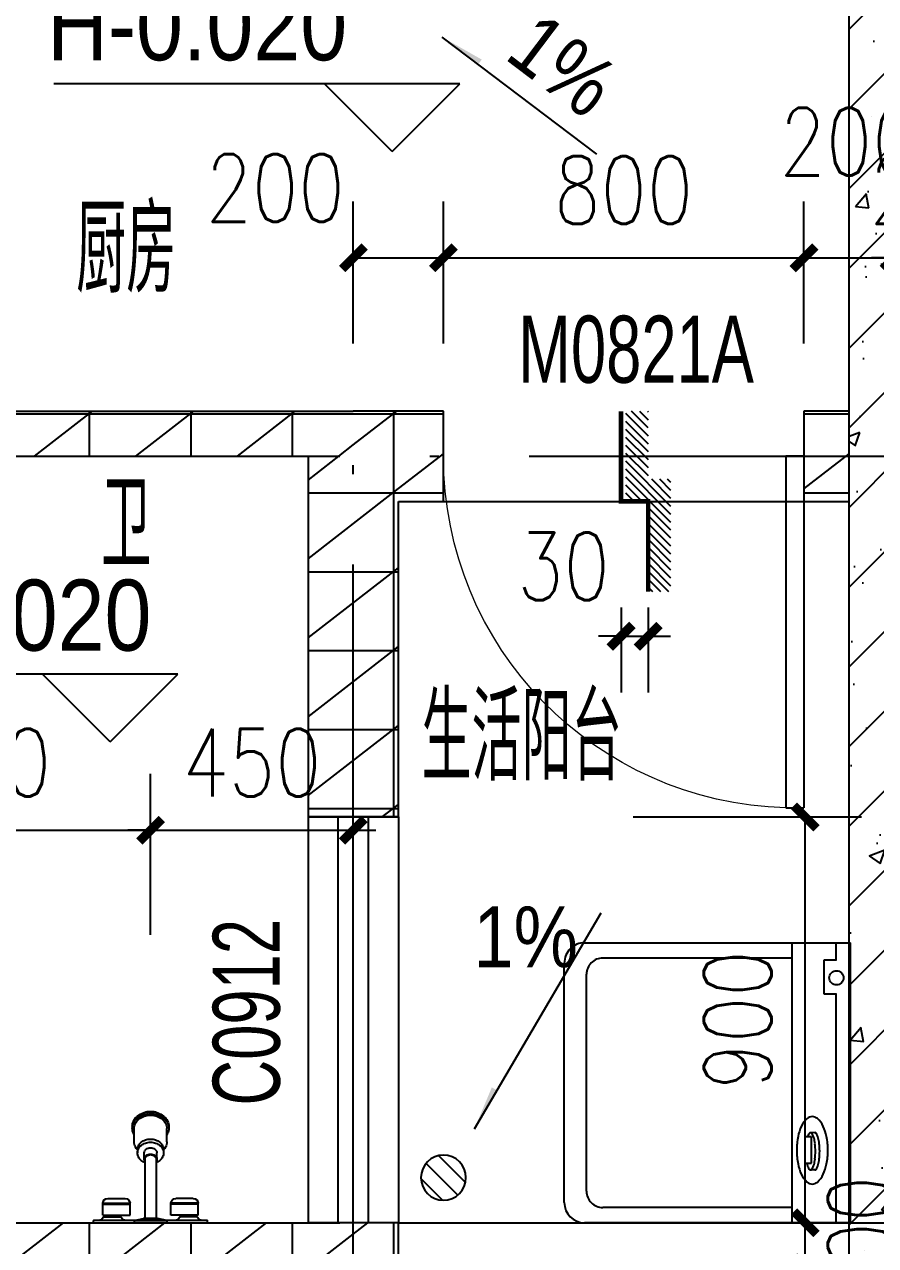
# Model space of a CAD drawing. Extents: x 718358 to 1668613, y -348838 to -159582.
# Drawn here: x 796105 to 797994, y -332244 to -329536 of the extents above; entities that cross this region are included whole.
import ezdxf

# ---------------------------------------------------------------- set-up
doc = ezdxf.new("R2010")
doc.units = 0
doc.header["$LTSCALE"] = 1000
doc.linetypes.add('DOTE', pattern=[2.42, 2, -0.2, 0.02, -0.2])
for name, color, linetype in [('建-厨卫用具', 66, 'Continuous'), ('建-墙体', 2, 'Continuous'), ('建-尺寸', 73, 'Continuous'), ('建-影线', 8, 'Continuous'), ('建-房间名', 7, 'Continuous'), ('建-柱子', 6, 'Continuous'), ('建-标高', 3, 'Continuous'), ('建-符号', 3, 'Continuous'), ('建-轴网', 14, 'DOTE'), ('建-门窗', 4, 'Continuous'), ('建-门窗-编号', 7, 'Continuous'), ('建-阳台', 5, 'Continuous'), ('高差符号', 7, 'Continuous')]:
    doc.layers.add(name, color=color, linetype=linetype)
doc.styles.add('_TCH_DIM', font='gt单线西文.shx', dxfattribs={"width": 0.8, "bigfont": 'gt单线中文.shx'})
doc.styles.add('_TCH_WINDOW', font='gt单线西文.shx', dxfattribs={"height": 3.5, "bigfont": 'gt单线中文.shx'})
doc.styles.add('DIM_FONT', font='SIMPLEX.shx', dxfattribs={"width": 0.8, "bigfont": 'GBCBIG.shx'})
doc.dimstyles.new('DIMN50', dxfattribs={"dimscale": 0.5, "dimtxt": 300, "dimasz": 100, "dimexe": 250, "dimexo": 300, "dimgap": 150, "dimtad": 1, "dimdec": 0, "dimzin": 0, "dimdsep": 46, "dimtxsty": 'DIM_FONT', "dimblk": 'ARCHTICK', "dimcen": 0.09, "dimdle": 1, "dimclrt": 7, "dimazin": 2, "dimtfac": 1, "dimtdec": 0, "dimtix": 1, "dimtmove": 2, "dimatfit": 3, "dimldrblk": 'ARCHTICK', "dimfxl": 1, "dimtolj": 1, "dimtzin": 0, "dimarcsym": 0})
pattern_1 = [(0, (0, 0), (0, 175), []), (37.875, (200, 0), (-84.807639, 109.038328), []), (90, (200, 0), (-225, 1e-14), [])]
pattern_2 = [(45, (0, 0), (-88.388348, 88.388348), []), (50, (0, 0), (358.63009, -31.37607), [37.5, -412.5]), (355, (0, 0), (-69.37567, 376.09607), [30, -330]), (100.4514, (29.9, -2.6), (289.25469, 344.71977), [31.8701, -350.57106]), (46.1842, (0, 100), (533.62052, -82.7595), [56.25, -618.75]), (96.6356, (44.47, 93.1), (467.33135, 487.05894), [47.80514, -525.8565]), (351.1842, (0, 100), (467.33097, 487.0593), [45, -495]), (21, (50, 75), (298.45353, -201.30945), [37.5, -412.5]), (326, (50, 75), (121.65767, 362.57502), [30, -330]), (71.4514, (74.87, 58.22), (420.11131, 161.26525), [31.8701, -350.57106]), (37.5, (0, 0), (6.079928, 166.446927), [0, -326, 0, -335, 0, -331.25]), (7.5, (0, 0), (131.53477, 197.205856), [0, -191, 0, -318.5, 0, -126.25]), (327.5, (-111.5, 0), (266.911218, -11.277436), [0, -125, 0, -390, 0, -517.5]), (317.5, (-161.5, 0), (291.593085, 50.05249), [0, -162.5, 0, -259, 0, -367.5])]

# ---------------------------------------------------------------- blocks, each defined once
blk = doc.blocks.new('xyjjj')
at = {"layer": '建-厨卫用具'}
for p, q in [((0, -310.5), (0, 310.5)), ((590.3, 310.5), (0, 310.5)), ((32.3, 272.2), (32.3, 310.5)), ((130.2, 310.5), (130.2, -310.5)), ((31.5, 272.2), (59.1, 272.2)), ((59.1, 272.2), (59.1, 197.4)), ((129.8, 276.5), (549.9, 276.5)), ((635.3, -265.5), (635.3, 265.5)), ((585.9, -240.5), (585.9, 240.5)), ((59.1, 197.4), (31.5, 197.4)), ((32.3, -310.5), (32.3, 197.4)), ((78.2, -110.7), (88.7, -110.8)), ((86.7, -120.1), (101.7, -120.1)), ((86.7, -178.3), (86.7, -120.1)), ((101.7, -120.1), (101.7, -178.3)), ((101.7, -178.3), (86.7, -178.3)), ((79.2, -193.3), (88.7, -193.3)), ((129.8, -276.5), (549.9, -276.5)), ((0, -310.5), (590.3, -310.5))]:
    blk.add_line(p, q, dxfattribs=at)
at = {"layer": '建-厨卫用具', "extrusion": (0, 0, -1)}
for centre, major_axis, start_param, end_param in [((590.3, 265.5), (-45, 0.3), 1.564068, 3.134865), ((549.9, 240.5), (36, 0.3), -1.563384, 0.007413), ((31.5, 232.8), (11.1, 11.1), 3.141593, 9.424778), ((109.6, -119.4), (38.1, 38.1), 4.35869, 4.765449), ((85, -92.1), (12.1, 12.1), -1.517736, -0.785398), ((85, -92.1), (-12.1, 12.1), 0.785398, 1.517736), ((60.4, -119.4), (-38.1, 38.1), 1.517736, 1.924496), ((149.3, -137.7), (-69, 69), 5.68634, 5.929486), ((20.7, -137.7), (-69, 69), 1.924496, 2.167642), ((212.5, -149.8), (-114.6, 114.6), 5.497787, 5.68634), ((228.3, -152.1), (112.9, 112.9), 3.926991, 4.033426), ((154, -144.1), (60.1, 60.1), 4.033426, 4.17942), ((107.7, -132.2), (26.3, 26.3), 4.17942, 4.483935), ((79.2, -114.4), (2.57, 2.57), 4.483935, 5.497787), ((237.8, -152.1), (112.9, 112.9), 3.926991, 4.033426), ((163.4, -144.1), (-60.1, 60.1), 5.604222, 5.750216), ((79.2, -114.4), (-2.57, 2.57), 0.785398, 1.098605), ((117.2, -132.2), (26.3, 26.3), 4.17942, 4.483935), ((88.7, -114.4), (2.57, 2.57), 4.483935, 5.497787), ((88.7, -114.4), (-2.57, 2.57), 0.785398, 1.79925), ((60.2, -132.2), (26.3, 26.3), 0.228454, 0.45526), ((-42.6, -149.8), (114.6, 114.6), 0.596845, 0.785398), ((212.5, -149.8), (114.6, 114.6), 3.738438, 3.926991), ((228.3, -152.1), (112.9, 112.9), 3.820556, 3.926991), ((237.8, -152.1), (112.9, 112.9), 3.820556, 3.926991), ((-42.6, -149.8), (114.6, 114.6), 0.785398, 0.973951), ((149.3, -161.9), (-69, 69), 5.066088, 5.309234), ((154, -160), (-60.1, 60.1), 5.245358, 5.391352), ((107.7, -171.9), (-26.3, 26.3), 4.940843, 5.245358), ((163.4, -160), (60.1, 60.1), 3.674562, 3.820556), ((117.2, -171.9), (-26.3, 26.3), 4.940843, 5.245358), ((60.2, -171.9), (26.3, 26.3), 1.037827, 1.342343), ((13.9, -160), (60.1, 60.1), 1.002885, 1.037827), ((20.7, -161.9), (69, 69), 0.973951, 1.217097), ((109.6, -180.2), (38.1, 38.1), 3.088533, 3.495292), ((79.2, -189.7), (-2.57, 2.57), 3.926991, 4.940843), ((88.7, -189.7), (-2.57, 2.57), 3.926991, 4.940843), ((88.7, -189.7), (2.57, 2.57), 1.342343, 2.356194), ((60.4, -180.2), (-38.1, 38.1), 2.787893, 3.194653), ((85, -207.5), (-12.1, 12.1), 3.926991, 4.659329), ((85, -207.5), (12.1, 12.1), 1.623856, 2.356194), ((549.9, -240.5), (36, 0.4), 0.010262, 1.581059), ((590.3, -265.5), (45, 0.3), 0.006728, 1.577524)]:
    blk.add_ellipse(centre, major_axis=major_axis, ratio=1, start_param=start_param, end_param=end_param, dxfattribs=at)
blk = doc.blocks.new('wash04')
at = {"layer": '建-厨卫用具'}
for p, q in [((-5.5, 113.5), (-5.5, 28.3)), ((0, 115.5), (-4.6, 114.6)), ((0, 115.5), (0, 33)), ((-49.2, 86.4), (-49.2, 51.2)), ((-15.1, 96.2), (-39.3, 96.2)), ((-15.1, 96.2), (-15.1, 41.3)), ((-12.1, 93.5), (-15.1, 93.5)), ((-11.7, 94.4), (-7.5, 97.9)), ((-12.1, 60.5), (-15.1, 60.5)), ((-11.7, 59.6), (-7.5, 56.1)), ((-194.5, 36.9), (-190.5, 36.9)), ((-163, 33), (-190, 33)), ((-146.8, 26.4), (-140.8, 26.4)), ((-15.1, 41.3), (-39.3, 41.3)), ((-4.4, 33), (-8.8, 14.3)), ((-4.4, 33), (0, 33)), ((-4.4, -33), (-4.4, 33)), ((0, -33), (0, 33)), ((-128.1, 12.7), (-140.8, 12.7)), ((-128.1, 11.3), (-8.8, 11.3)), ((-8.8, -14.3), (-8.8, 14.3)), ((-128.1, -12.6), (-140.8, -12.6)), ((-128.1, -11.3), (-8.8, -11.3)), ((-4.4, -33), (-8.8, -14.3)), ((-194.5, -36.8), (-190.5, -36.8)), ((-163, -33), (-190, -33)), ((-146.8, -26.4), (-140.8, -26.4)), ((-15.1, -41.2), (-39.3, -41.2)), ((-15.1, -96.2), (-15.1, -41.2)), ((-5.5, -28.3), (-5.5, -113.5)), ((-4.4, -33), (0, -33)), ((0, -33), (0, -115.5)), ((-49.2, -86.3), (-49.2, -51.1)), ((-12.1, -60.5), (-15.1, -60.5)), ((-11.7, -59.6), (-7.5, -56.1)), ((-15.1, -96.2), (-39.3, -96.2)), ((-12.1, -93.5), (-15.1, -93.5)), ((-11.7, -94.4), (-7.5, -97.9)), ((0, -115.5), (-4.6, -114.5))]:
    blk.add_line(p, q, dxfattribs=at)
at = {"layer": '建-厨卫用具', "color": 8}
for p, q in [((-39.3, 96.2), (-39.3, 41.3)), ((-38.8, 96.2), (-38.8, 41.3)), ((-37.7, 96.2), (-37.7, 41.3)), ((-12.1, 93.5), (-12.1, 60.5)), ((-39.3, -96.2), (-39.3, -41.2)), ((-38.8, -96.2), (-38.8, -41.2)), ((-37.7, -96.2), (-37.7, -41.2)), ((-12.1, -93.5), (-12.1, -60.5))]:
    blk.add_line(p, q, dxfattribs=at)
at = {"layer": '建-厨卫用具'}
for centre, radius, start, end in [((-11, 102.1), 5.5, 309.8056, 0), ((-4.4, 113.5), 1.1, 101.3099, 180), ((-39.3, 86.4), 9.9, 90, 180), ((-11, 93.5), 1.1, 129.8056, 180), ((-39.3, 51.2), 9.9, 180, 270), ((-11, 60.5), 1.1, 180, 230.1944), ((-11, 51.9), 5.5, 0, 50.1944), ((-185.9, 2.7), 37.5, 141.5015, 161.7649), ((-181.9, 2.7), 37.5, 141.5015, 161.7649), ((-191.2, 6.9), 30.8, 117.509, 141.5015), ((-187.1, 6.9), 30.8, 117.509, 141.5015), ((-187.4, 5.5), 28.1, 116.824, 140.6773), ((-194.5, 13.3), 23.5, 90, 117.509), ((-190.5, 13.3), 23.5, 90, 117.509), ((-190, 10.7), 22.3, 90, 116.824), ((-190.5, 13.3), 23.5, 62.491, 90), ((-193.8, 6.9), 30.8, 58.0154, 62.491), ((-163, 10.7), 22.3, 63.176, 90), ((-147.1, 8.6), 17.8, 90, 116.824), ((-165.6, 5.5), 28.1, 47.966, 63.176), ((-140.8, 8.6), 17.8, 90, 116.824), ((-147.1, 8.6), 17.8, 89.0775, 90), ((-140.8, 8.6), 17.8, 63.176, 90), ((-184.4, 0), 40.2, 161.2577, 180), ((-184.4, 0), 40.2, 180, 198.7423), ((-190.8, 2.2), 33.4, 149.8929, 161.2577), ((-173.6, 0), 46.2, 161.7649, 180), ((-173.6, 0), 46.2, 180, 198.2351), ((-176.8, 0), 40.2, 161.2577, 180), ((-176.8, 0), 40.2, 180, 198.7423), ((-183.3, 2.2), 33.4, 140.6773, 161.2577), ((-136.6, 0), 32.1, 161.2577, 180), ((-141.7, 1.7), 26.7, 140.6773, 161.2577), ((-145, 4.4), 22.5, 116.824, 140.6773), ((-130.2, 0), 32.1, 161.2577, 180), ((-130.2, 0), 32.1, 180, 198.7423), ((-135.4, 1.7), 26.7, 140.6773, 161.2577), ((-138.7, 4.4), 22.5, 116.824, 140.6773), ((-135.7, 0), 15.4, 161.2577, 180), ((-135.7, 0), 15.4, 180, 198.7423), ((-138.2, 0.8), 12.8, 140.6773, 161.2577), ((-139.8, 2.1), 10.8, 116.824, 140.6773), ((-140.8, 4.1), 8.55, 90, 116.824), ((-123.1, 0), 15.4, 161.2577, 180), ((-125.6, 0.8), 12.8, 140.6773, 161.2577), ((-123.6, 0), 13.7, 161.2577, 180), ((-123.6, 0), 13.7, 180, 198.7423), ((-125.8, 0.7), 11.4, 140.6773, 161.2577), ((-127.1, 2.1), 10.8, 116.824, 140.6773), ((-127.2, 1.9), 9.6, 116.824, 140.6773), ((-142.8, 4.4), 22.5, 39.3227, 63.176), ((-128.1, 4.1), 8.55, 90, 116.824), ((-128.1, 3.7), 7.62, 90, 116.824), ((-128.1, 4.1), 8.55, 63.176, 90), ((-146.1, 1.7), 26.7, 20.9061, 39.3227), ((-129.1, 2.1), 10.8, 58.2231, 63.176), ((-190.8, -2.2), 33.4, 198.7423, 210.1071), ((-185.9, -2.7), 37.5, 198.2351, 218.4985), ((-181.9, -2.7), 37.5, 198.2351, 218.4985), ((-183.3, -2.2), 33.4, 198.7423, 219.3227), ((-187.4, -5.5), 28.1, 219.3227, 243.176), ((-136.6, 0), 32.1, 180, 198.7423), ((-141.7, -1.7), 26.7, 198.7423, 219.3227), ((-145, -4.4), 22.5, 219.3227, 243.176), ((-135.4, -1.7), 26.7, 198.7423, 219.3227), ((-138.7, -4.4), 22.5, 219.3227, 243.176), ((-147.1, -8.6), 17.8, 243.176, 270), ((-138.2, -0.8), 12.8, 198.7423, 219.3227), ((-140.8, -8.6), 17.8, 243.176, 270), ((-139.8, -2.1), 10.8, 219.3227, 243.176), ((-140.8, -4.1), 8.55, 243.176, 270), ((-140.8, -8.6), 17.8, 270, 296.824), ((-123.1, 0), 15.4, 180, 198.7423), ((-125.6, -0.8), 12.8, 198.7423, 219.3227), ((-125.8, -0.7), 11.4, 198.7423, 219.3227), ((-127.1, -2.1), 10.8, 219.3227, 243.176), ((-127.2, -1.9), 9.6, 219.3227, 243.176), ((-142.8, -4.4), 22.5, 296.824, 320.6773), ((-128.1, -4.1), 8.55, 243.176, 270), ((-128.1, -3.7), 7.62, 243.176, 270), ((-128.1, -4.1), 8.55, 270, 296.824), ((-146.1, -1.7), 26.7, 320.6773, 339.0939), ((-129.1, -2.1), 10.8, 296.824, 301.7769), ((-191.2, -6.9), 30.8, 218.4985, 242.491), ((-210.5, -29.4), 1.7, 32.24, 179.2343), ((-187.1, -6.9), 30.8, 218.4985, 242.491), ((-194.5, -13.3), 23.5, 242.491, 270), ((-190.5, -13.3), 23.5, 242.491, 270), ((-190, -10.7), 22.3, 243.176, 270), ((-190.5, -13.3), 23.5, 270, 297.509), ((-193.8, -6.9), 30.8, 297.509, 301.9846), ((-163, -10.7), 22.3, 270, 296.824), ((-165.6, -5.5), 28.1, 296.824, 312.034), ((-147.1, -8.6), 17.8, 270, 270.9225), ((-39.3, -51.1), 9.9, 90, 180), ((-11, -60.5), 1.1, 129.8056, 180), ((-11, -51.9), 5.5, 309.8056, 0), ((-39.3, -86.3), 9.9, 180, 270), ((-11, -93.5), 1.1, 180, 230.1944), ((-11, -102.1), 5.5, 0, 50.1944), ((-4.4, -113.5), 1.1, 180, 258.6901)]:
    blk.add_arc(centre, radius, start, end, dxfattribs=at)
at = {"layer": '建-厨卫用具', "color": 8}
for centre, radius, start, end in [((-210.5, 29.4), 1.7, 180.7657, 327.76), ((-203.7, 27.2), 6.9, 74.9906, 120.7656), ((-177.6, 0), 46.2, 161.7649, 180), ((-177.6, 0), 46.2, 180, 198.2351), ((-221.5, 4.2), 2.39, 29.8338, 144.7935), ((-219.9, 14.7), 2.59, 217.5611, 319.1131), ((-215.8, 21.9), 1.91, 4.7667, 145.8586), ((-221.5, -4.2), 2.39, 215.2065, 330.1662), ((-219.9, -14.7), 2.59, 40.8869, 142.4389), ((-215.8, -21.9), 1.91, 214.1414, 355.2333), ((-203.7, -27.2), 6.9, 239.2344, 285.0094)]:
    blk.add_arc(centre, radius, start, end, dxfattribs=at)
blk = doc.blocks.new('A$C28466982')
at = {"layer": '建-厨卫用具'}
h = blk.add_hatch(dxfattribs=at)
h.set_pattern_fill('ANSI31', color=256, scale=20, style=0)
h.set_pattern_definition([(45, (-61544.167, -20665.726), (-22.45064, 22.45064), [])])
edge = h.paths.add_edge_path()
edge.add_arc((50, 50), 50, 0, 360)
blk.add_circle((50, 50), 50, dxfattribs=at)
blk = doc.blocks.new('$TCHSYS$DOOR2D')
for p, q in [((0.45, 0.975), (0.5, 0.975)), ((0.45, 0), (0.45, 0.975)), ((0.5, 0), (0.5, 0.975)), ((0.5, 0), (0.45, 0))]:
    blk.add_line(p, q)
at = {"lineweight": 13}
blk.add_arc((0.475, 0), 0.975, 91.4693, 180, dxfattribs=at)
blk = doc.blocks.new('$TCHSYS$WIN2D')
for p, q in [((-0.5, 0.5), (0.5, 0.5)), ((-0.5, 0.5), (-0.5, -0.5)), ((0.5, 0.5), (0.5, -0.5)), ((0.5, 0.1667), (-0.5, 0.1667)), ((0.5, -0.1667), (-0.5, -0.1667)), ((-0.5, -0.5), (0.5, -0.5))]:
    blk.add_line(p, q)
blk = doc.blocks.new('_ArchTick')
at = {"color": 0, "linetype": 'ByBlock', "const_width": 0.4}
blk.add_lwpolyline([(-0.5, -0.5), (0.5, 0.5)], dxfattribs=at)
blk = doc.blocks.new('*D407')
at = {"layer": 'Defpoints', "color": 0, "transparency": 16777216}
for p in [(796835.2, -331323.3), (796385.2, -331705.2), (796835.2, -331705.2)]:
    blk.add_point(p, dxfattribs=at)
at = {"layer": '建-尺寸', "color": 0, "lineweight": -2, "transparency": 16777216}
for p, q in [((796385.2, -331555.2), (796385.2, -331198.3)), ((796835.2, -331555.2), (796835.2, -331198.3)), ((796385.2, -331323.3), (796335.2, -331323.3)), ((796385.2, -331323.3), (796835.2, -331323.3)), ((796835.2, -331323.3), (796885.2, -331323.3))]:
    blk.add_line(p, q, dxfattribs=at)
at = {"layer": '建-尺寸', "color": 0, "lineweight": -2, "transparency": 16777216, "xscale": 50, "yscale": 50, "zscale": 50}
blk.add_blockref('_ArchTick', (796385.2, -331323.3), dxfattribs=at)
at = {"layer": '建-尺寸', "color": 0, "lineweight": -2, "transparency": 16777216, "xscale": 50, "yscale": 50, "zscale": 50, "rotation": 180}
blk.add_blockref('_ArchTick', (796835.2, -331323.3), dxfattribs=at)
at = {"layer": '建-尺寸', "color": 7, "transparency": 16777216, "insert": (796610.2, -331173.3), "char_height": 150, "attachment_point": 5, "style": 'DIM_FONT'}
blk.add_mtext('\\A1;450', dxfattribs=at)
blk = doc.blocks.new('*D408')
at = {"layer": 'Defpoints', "color": 0, "transparency": 16777216}
for p in [(796385.2, -331323.3), (795635.2, -331705.2), (796385.2, -331705.2)]:
    blk.add_point(p, dxfattribs=at)
at = {"layer": '建-尺寸', "color": 0, "lineweight": -2, "transparency": 16777216}
for p, q in [((795635.2, -331555.2), (795635.2, -331198.3)), ((796385.2, -331555.2), (796385.2, -331198.3)), ((795634.7, -331323.3), (796385.7, -331323.3))]:
    blk.add_line(p, q, dxfattribs=at)
at = {"layer": '建-尺寸', "color": 0, "lineweight": -2, "transparency": 16777216, "xscale": 50, "yscale": 50, "zscale": 50, "rotation": 180}
blk.add_blockref('_ArchTick', (795635.2, -331323.3), dxfattribs=at)
at = {"layer": '建-尺寸', "color": 0, "lineweight": -2, "transparency": 16777216, "xscale": 50, "yscale": 50, "zscale": 50}
blk.add_blockref('_ArchTick', (796385.2, -331323.3), dxfattribs=at)
at = {"layer": '建-尺寸', "color": 7, "transparency": 16777216, "insert": (796010.2, -331173.3), "char_height": 150, "attachment_point": 5, "style": 'DIM_FONT'}
blk.add_mtext('\\A1;750', dxfattribs=at)
blk = doc.blocks.new('*D414')
at = {"layer": 'Defpoints', "color": 0, "transparency": 16777216}
for p in [(797306.5, -332193.8), (797838, -332193.8), (797306.5, -332293.8)]:
    blk.add_point(p, dxfattribs=at)
at = {"layer": '建-尺寸', "color": 0, "lineweight": -2, "transparency": 16777216}
for p, q in [((797838, -332193.8), (797838, -332143.8)), ((797456.5, -332193.8), (797963, -332193.8)), ((797838, -332293.8), (797838, -332193.8)), ((797456.5, -332293.8), (797963, -332293.8)), ((797838, -332293.8), (797838, -332343.8))]:
    blk.add_line(p, q, dxfattribs=at)
at = {"layer": '建-尺寸', "color": 0, "lineweight": -2, "transparency": 16777216, "xscale": 50, "yscale": 50, "zscale": 50}
for p, rotation in [((797838, -332193.8), 270), ((797838, -332293.8), 90)]:
    blk.add_blockref('_ArchTick', p, dxfattribs=dict(at, rotation=rotation))
at = {"layer": '建-尺寸', "color": 7, "transparency": 16777216, "insert": (797963, -332243.8), "char_height": 150, "attachment_point": 5, "rotation": 90, "style": 'DIM_FONT'}
blk.add_mtext('\\A1;100', dxfattribs=at)
blk = doc.blocks.new('*D415')
at = {"layer": 'Defpoints', "color": 0, "transparency": 16777216}
for p in [(797306.5, -331293.8), (797838, -331293.8), (797306.5, -332193.8)]:
    blk.add_point(p, dxfattribs=at)
at = {"layer": '建-尺寸', "color": 0, "lineweight": -2, "transparency": 16777216}
for p, q in [((797456.5, -331293.8), (797963, -331293.8)), ((797838, -332194.3), (797838, -331293.3)), ((797456.5, -332193.8), (797963, -332193.8))]:
    blk.add_line(p, q, dxfattribs=at)
at = {"layer": '建-尺寸', "color": 0, "lineweight": -2, "transparency": 16777216, "xscale": 50, "yscale": 50, "zscale": 50}
for p, rotation in [((797838, -331293.8), 90), ((797838, -332193.8), 270)]:
    blk.add_blockref('_ArchTick', p, dxfattribs=dict(at, rotation=rotation))
at = {"layer": '建-尺寸', "color": 7, "transparency": 16777216, "insert": (797688, -331743.8), "char_height": 150, "attachment_point": 5, "rotation": 90, "style": 'DIM_FONT'}
blk.add_mtext('\\A1;900', dxfattribs=at)
blk = doc.blocks.new('*D416')
at = {"layer": 'Defpoints', "color": 0, "transparency": 16777216}
for p in [(797429.4, -330678.9), (797489.4, -330678.9), (797489.4, -330893)]:
    blk.add_point(p, dxfattribs=at)
at = {"layer": '建-尺寸', "color": 0, "lineweight": -2, "transparency": 16777216}
for p, q in [((797429.4, -330828.9), (797429.4, -331018)), ((797489.4, -330828.9), (797489.4, -331018)), ((797429.4, -330893), (797379.4, -330893)), ((797429.4, -330893), (797489.4, -330893)), ((797489.4, -330893), (797539.4, -330893))]:
    blk.add_line(p, q, dxfattribs=at)
at = {"layer": '建-尺寸', "color": 0, "lineweight": -2, "transparency": 16777216, "xscale": 50, "yscale": 50, "zscale": 50}
blk.add_blockref('_ArchTick', (797429.4, -330893), dxfattribs=at)
at = {"layer": '建-尺寸', "color": 0, "lineweight": -2, "transparency": 16777216, "xscale": 50, "yscale": 50, "zscale": 50, "rotation": 180}
blk.add_blockref('_ArchTick', (797489.4, -330893), dxfattribs=at)
at = {"layer": '建-尺寸', "color": 7, "transparency": 16777216, "insert": (797301.7, -330738), "char_height": 150, "attachment_point": 5, "style": 'DIM_FONT'}
blk.add_mtext('\\A1;30', dxfattribs=at)
blk = doc.blocks.new('*D1672')
at = {"layer": 'Defpoints', "color": 0, "transparency": 16777216}
for p in [(797035.2, -330053.5), (796835.2, -330393.8), (797035.2, -330393.8)]:
    blk.add_point(p, dxfattribs=at)
at = {"layer": '建-尺寸', "color": 0, "lineweight": -2, "transparency": 16777216}
for p, q in [((796835.2, -330243.8), (796835.2, -329928.5)), ((797035.2, -330243.8), (797035.2, -329928.5)), ((796834.7, -330053.5), (797035.7, -330053.5))]:
    blk.add_line(p, q, dxfattribs=at)
at = {"layer": '建-尺寸', "color": 0, "lineweight": -2, "transparency": 16777216, "xscale": 50, "yscale": 50, "zscale": 50, "rotation": 180}
blk.add_blockref('_ArchTick', (796835.2, -330053.5), dxfattribs=at)
at = {"layer": '建-尺寸', "color": 0, "lineweight": -2, "transparency": 16777216, "xscale": 50, "yscale": 50, "zscale": 50}
blk.add_blockref('_ArchTick', (797035.2, -330053.5), dxfattribs=at)
at = {"layer": '建-尺寸', "color": 7, "transparency": 16777216, "insert": (796661.8, -329898.5), "char_height": 150, "attachment_point": 5, "style": 'DIM_FONT'}
blk.add_mtext('\\A1;200', dxfattribs=at)
blk = doc.blocks.new('*D1673')
at = {"layer": 'Defpoints', "color": 0, "transparency": 16777216}
for p in [(797835.2, -330053.5), (797035.2, -330393.8), (797835.2, -330393.8)]:
    blk.add_point(p, dxfattribs=at)
at = {"layer": '建-尺寸', "color": 0, "lineweight": -2, "transparency": 16777216}
for p, q in [((797035.2, -330243.8), (797035.2, -329928.5)), ((797835.2, -330243.8), (797835.2, -329928.5)), ((797034.7, -330053.5), (797835.7, -330053.5))]:
    blk.add_line(p, q, dxfattribs=at)
at = {"layer": '建-尺寸', "color": 0, "lineweight": -2, "transparency": 16777216, "xscale": 50, "yscale": 50, "zscale": 50, "rotation": 180}
blk.add_blockref('_ArchTick', (797035.2, -330053.5), dxfattribs=at)
at = {"layer": '建-尺寸', "color": 0, "lineweight": -2, "transparency": 16777216, "xscale": 50, "yscale": 50, "zscale": 50}
blk.add_blockref('_ArchTick', (797835.2, -330053.5), dxfattribs=at)
at = {"layer": '建-尺寸', "color": 7, "transparency": 16777216, "insert": (797435.2, -329903.5), "char_height": 150, "attachment_point": 5, "style": 'DIM_FONT'}
blk.add_mtext('\\A1;800', dxfattribs=at)
blk = doc.blocks.new('*D1674')
at = {"layer": 'Defpoints', "color": 0, "transparency": 16777216}
for p in [(798035.2, -330053.5), (797835.2, -330393.8), (798035.2, -330393.8)]:
    blk.add_point(p, dxfattribs=at)
at = {"layer": '建-尺寸', "color": 0, "lineweight": -2, "transparency": 16777216}
for p, q in [((797835.2, -330243.8), (797835.2, -329928.5)), ((798035.2, -330243.8), (798035.2, -329928.5)), ((797834.7, -330053.5), (798035.7, -330053.5))]:
    blk.add_line(p, q, dxfattribs=at)
at = {"layer": '建-尺寸', "color": 0, "lineweight": -2, "transparency": 16777216, "xscale": 50, "yscale": 50, "zscale": 50, "rotation": 180}
blk.add_blockref('_ArchTick', (797835.2, -330053.5), dxfattribs=at)
at = {"layer": '建-尺寸', "color": 0, "lineweight": -2, "transparency": 16777216, "xscale": 50, "yscale": 50, "zscale": 50}
blk.add_blockref('_ArchTick', (798035.2, -330053.5), dxfattribs=at)
at = {"layer": '建-尺寸', "color": 7, "transparency": 16777216, "insert": (797935.2, -329796), "char_height": 150, "attachment_point": 5, "style": 'DIM_FONT'}
blk.add_mtext('\\A1;200', dxfattribs=at)
blk = doc.blocks.new('*D1675')
at = {"layer": 'Defpoints', "color": 0, "transparency": 16777216}
for p in [(798235.2, -330053.5), (798035.2, -330393.8), (798235.2, -330393.8)]:
    blk.add_point(p, dxfattribs=at)
at = {"layer": '建-尺寸', "color": 0, "lineweight": -2, "transparency": 16777216}
for p, q in [((798035.2, -330243.8), (798035.2, -329928.5)), ((798235.2, -330243.8), (798235.2, -329928.5)), ((798035.2, -330053.5), (797985.2, -330053.5)), ((798035.2, -330053.5), (798235.2, -330053.5)), ((798235.2, -330053.5), (798285.2, -330053.5))]:
    blk.add_line(p, q, dxfattribs=at)
at = {"layer": '建-尺寸', "color": 0, "lineweight": -2, "transparency": 16777216, "xscale": 50, "yscale": 50, "zscale": 50}
blk.add_blockref('_ArchTick', (798035.2, -330053.5), dxfattribs=at)
at = {"layer": '建-尺寸', "color": 0, "lineweight": -2, "transparency": 16777216, "xscale": 50, "yscale": 50, "zscale": 50, "rotation": 180}
blk.add_blockref('_ArchTick', (798235.2, -330053.5), dxfattribs=at)
at = {"layer": '建-尺寸', "color": 7, "transparency": 16777216, "insert": (798135.2, -329903.5), "char_height": 150, "attachment_point": 5, "style": 'DIM_FONT'}
blk.add_mtext('\\A1;200', dxfattribs=at)

msp = doc.modelspace()

# ---------------------------------------------------------------- hatches: boundary and pattern name
at = {"layer": '建-影线'}
h = msp.add_hatch(dxfattribs=at)
h.set_pattern_fill('钢筋混凝土', color=256, scale=50, style=0)
h.set_pattern_definition(pattern_2)
h.paths.add_polyline_path([(797935.2, -330493.8), (798135.2, -330493.8), (798135.2, -328793.8), (797935.2, -328593.8)])
h = msp.add_hatch(dxfattribs=at)
h.set_pattern_fill('空心砖', color=256, scale=50, style=0)
h.set_pattern_definition(pattern_1)
h.paths.add_polyline_path([(795301.9, -330427.1), (795335.2, -330493.8), (796835.2, -330493.8), (796835.2, -330393.8), (795335.2, -330393.8)])
h = msp.add_hatch(dxfattribs=at)
h.set_pattern_fill('空心砖', color=256, scale=50, style=0)
h.set_pattern_definition(pattern_1)
h.paths.add_polyline_path([(796935.2, -330593.8), (797035.2, -330593.8), (797035.2, -330393.8), (796835.2, -330393.8), (796835.2, -330493.8)])
h = msp.add_hatch(dxfattribs=at)
h.set_pattern_fill('空心砖', color=256, scale=50, style=0)
h.set_pattern_definition(pattern_1)
h.paths.add_polyline_path([(797935.2, -330393.8), (797835.2, -330393.8), (797835.2, -330593.8), (797935.2, -330593.8)])
h = msp.add_hatch(dxfattribs=at)
h.set_pattern_fill('空心砖', color=256, scale=50, style=0)
h.set_pattern_definition(pattern_1)
h.paths.add_polyline_path([(796735.2, -330493.8), (796735.2, -331293.8), (796935.2, -331293.8), (796935.2, -330593.8), (796835.2, -330493.8)])
h = msp.add_hatch(dxfattribs=at)
h.set_pattern_fill('钢筋混凝土', color=256, scale=50, style=0)
h.set_pattern_definition(pattern_2)
h.paths.add_polyline_path([(798135.2, -332293.8), (798135.2, -330493.8), (797935.2, -330493.8), (797935.2, -332293.8)])
h = msp.add_hatch(dxfattribs=at)
h.set_pattern_fill('空心砖', color=256, scale=50, style=0)
h.set_pattern_definition(pattern_1)
h.paths.add_polyline_path([(794401.9, -332227.1), (794435.2, -332293.8), (796735.2, -332293.8), (796801.9, -332227.1), (796735.2, -332193.8), (794435.2, -332193.8)])
h = msp.add_hatch(dxfattribs=at)
h.set_pattern_fill('空心砖', color=256, scale=50, style=0)
h.set_pattern_definition(pattern_1)
h.paths.add_polyline_path([(796735.2, -332293.8), (796735.2, -332893.8), (796935.2, -332893.8), (796935.2, -332193.8), (796801.9, -332227.1)])
h = msp.add_hatch(dxfattribs=at)
h.set_pattern_fill('空心砖', color=256, scale=50, style=0)
h.set_pattern_definition(pattern_1)
h.paths.add_polyline_path([(796935.2, -332193.8), (796735.2, -332193.8), (796801.9, -332227.1)])
at = {"layer": '建-符号'}
for points in [[(797032.4, -329564.2), (797112.2, -329624.5), (797120.2, -329613.9)], [(797103.6, -331986.5), (797154.1, -331900.2), (797142.6, -331893.5)]]:
    msp.add_hatch(color=256, dxfattribs=at).paths.add_polyline_path(points)
at = {"layer": '高差符号'}
h = msp.add_hatch(dxfattribs=at)
h.set_pattern_fill('ANSI31', color=256, scale=100, angle=270, style=0)
h.set_pattern_definition([(135, (54399.385, -108973.16), (-8.83883476, -8.83883476), [])])
h.paths.add_polyline_path([(797489.4, -330543.8), (797489.4, -330393.8), (797439.4, -330393.8), (797439.4, -330593.8), (797489.4, -330593.8), (797489.4, -330793.8), (797539.4, -330793.8), (797539.4, -330543.8)])

# ---------------------------------------------------------------- linework, layer by layer
at = {"layer": '建-墙体'}
for p, q in [((795335.2, -330393.8), (796835.2, -330393.8)), ((797035.2, -330393.8), (796835.2, -330393.8)), ((797035.2, -330593.8), (797035.2, -330393.8)), ((797935.2, -330393.8), (797835.2, -330393.8)), ((797835.2, -330393.8), (797835.2, -330593.8)), ((795335.2, -330493.8), (796735.2, -330493.8)), ((796735.2, -330493.8), (796735.2, -331293.8)), ((796935.2, -330593.8), (797035.2, -330593.8)), ((796935.2, -331293.8), (796935.2, -330593.8)), ((797835.2, -330593.8), (797935.2, -330593.8)), ((796735.2, -331293.8), (796935.2, -331293.8)), ((794435.2, -332193.8), (796735.2, -332193.8)), ((796935.2, -332193.8), (796735.2, -332193.8)), ((796935.2, -332893.8), (796935.2, -332193.8))]:
    msp.add_line(p, q, dxfattribs=at)
at = {"layer": '建-柱子'}
for p, q in [((797935.2, -330493.8), (797935.2, -328593.8)), ((797935.2, -332293.8), (797935.2, -330493.8))]:
    msp.add_line(p, q, dxfattribs=at)
at = {"layer": '建-标高'}
for p, q in [((797071.6, -329668), (796170.6, -329668)), ((796921.6, -329818), (796771.6, -329668)), ((796921.6, -329818), (797071.6, -329668)), ((796445.5, -330977.4), (795736.2, -330977.4)), ((796295.5, -331127.4), (796145.5, -330977.4)), ((796295.5, -331127.4), (796445.5, -330977.4))]:
    msp.add_line(p, q, dxfattribs=at)
at = {"layer": '建-符号'}
for points in [[(797375.8, -329823.8), (797032.4, -329564.2)], [(797384.5, -331507.4), (797103.6, -331986.5)]]:
    msp.add_lwpolyline(points, dxfattribs=at)
at = {"layer": '建-轴网'}
for p, q in [((768185.2, -330493.8), (810335.2, -330493.8)), ((796835.2, -339993.8), (796835.2, -330493.8)), ((768185.2, -332193.8), (810335.2, -332193.8))]:
    msp.add_line(p, q, dxfattribs=at)
at = {"layer": '建-门窗'}
msp.add_line((797035.2, -330593.8), (797835.2, -330593.8), dxfattribs=at)
at = {"layer": '建-阳台'}
msp.add_line((796935.2, -332193.8), (797985.2, -332193.8), dxfattribs=at)
at = {"layer": '高差符号', "const_width": 10}
msp.add_lwpolyline([(797429.4, -330393.8), (797429.4, -330593.8), (797489.4, -330593.8), (797489.4, -330793.8)], dxfattribs=at)

# ---------------------------------------------------------------- block references
at = {"layer": '建-厨卫用具', "xscale": -1}
for name, p, rotation in [('xyjjj', (797938.7, -331883.3), 359.9999993996904), ('A$C28466982', (796985.2, -332043.8), 180)]:
    msp.add_blockref(name, p, dxfattribs=dict(at, rotation=rotation))
at = {"layer": '建-厨卫用具', "xscale": -1.099999994039536, "yscale": 1.099999994039536, "zscale": 1.1, "rotation": 90}
msp.add_blockref('wash04', (796385.2, -332193.8), dxfattribs=at)
at = {"layer": '建-门窗'}
ref = msp.add_blockref('$TCHSYS$DOOR2D', (797435.2, -330493.8), dxfattribs=dict(at, xscale=800, yscale=-800, zscale=800, rotation=2.530638448217897e-06))
ref.add_attrib('A', 'M0821A', (797201.2, -330330.7), dxfattribs={"layer": '建-门窗-编号', "height": 148.75, "rotation": 0, "style": '_TCH_WINDOW', "width": 0.705882})
ref = msp.add_blockref('$TCHSYS$WIN2D', (796835.2, -331743.8), dxfattribs=dict(at, xscale=-900, yscale=-200, zscale=-900, rotation=90))
ref.add_attrib('A', 'C0912', (796672.1, -331933.8), dxfattribs={"layer": '建-门窗-编号', "height": 148.75, "rotation": 90, "style": '_TCH_WINDOW', "width": 0.705882})

# ---------------------------------------------------------------- texts
at = {"layer": '建-房间名', "style": 'DIM_FONT', "width": 0.8}
for s, height, p in [('厨房', 192.91, (796220.3, -330131.1)), ('卫', 192.9, (796275.8, -330741.3)), ('生活阳台', 192.91, (796986.4, -331213.2))]:
    msp.add_text(s, height=height, dxfattribs=at).set_placement(p)
at = {"layer": '建-标高', "style": '_TCH_DIM', "width": 0.888889}
for p in [(796155.6, -329615.5), (795721.2, -330924.9)]:
    msp.add_text('H-0.020', height=157.5, dxfattribs=at).set_placement(p)
at = {"layer": '建-符号', "style": '_TCH_DIM', "width": 0.888889}
msp.add_text('1%', height=135, rotation=322.9064, dxfattribs=at).set_placement((797167.4, -329609.9))
msp.add_text('1%', height=135, dxfattribs=at).set_placement((797101.7, -331627.2, 0))

# ---------------------------------------------------------------- dimensions: what is measured, and where the dimension line sits
at = {"layer": '建-尺寸'}
for base, p1, p2, angle, picture, middle in [((798035.2, -330053.5), (797835.2, -330393.8), (798035.2, -330393.8), 0, '*D1674', (797935.2, -329796)), ((797035.2, -330053.5), (796835.2, -330393.8), (797035.2, -330393.8), 0, '*D1672', (796661.8, -329898.5)), ((797838, -332193.8), (797306.5, -332293.8), (797306.5, -332193.8), 90, '*D414', (797963, -332243.8))]:
    dim = msp.add_linear_dim(base=base, p1=p1, p2=p2, angle=angle, dimstyle='DIMN50', dxfattribs=at)
    dim.commit()
    dim.dimension.update_dxf_attribs({"geometry": picture, "text_midpoint": middle, "dimtype": 161})
for p1, p2, distance, picture, middle in [((797035.2, -330393.8), (797835.2, -330393.8), 340.3, '*D1673', (797435.2, -329903.5)), ((798035.2, -330393.8), (798235.2, -330393.8), 340.3, '*D1675', (798135.2, -329903.5)), ((795635.2, -331705.2), (796385.2, -331705.2), 381.9, '*D408', (796010.2, -331173.3)), ((796385.2, -331705.2), (796835.2, -331705.2), 381.9, '*D407', (796610.2, -331173.3)), ((797306.5, -332193.8), (797306.5, -331293.8), -531.5, '*D415', (797688, -331743.8))]:
    dim = msp.add_aligned_dim(p1=p1, p2=p2, distance=distance, dimstyle='DIMN50', dxfattribs=at)
    dim.commit()
    dim.dimension.update_dxf_attribs({"geometry": picture, "text_midpoint": middle})
dim = msp.add_linear_dim(base=(797489.4, -330893), p1=(797429.4, -330678.9), p2=(797489.4, -330678.9), angle=360, text='30', dimstyle='DIMN50', dxfattribs=at)
dim.commit()
dim.dimension.update_dxf_attribs({"geometry": '*D416', "text_midpoint": (797301.7, -330738), "dimtype": 161})

doc.saveas('drawing.dxf')
